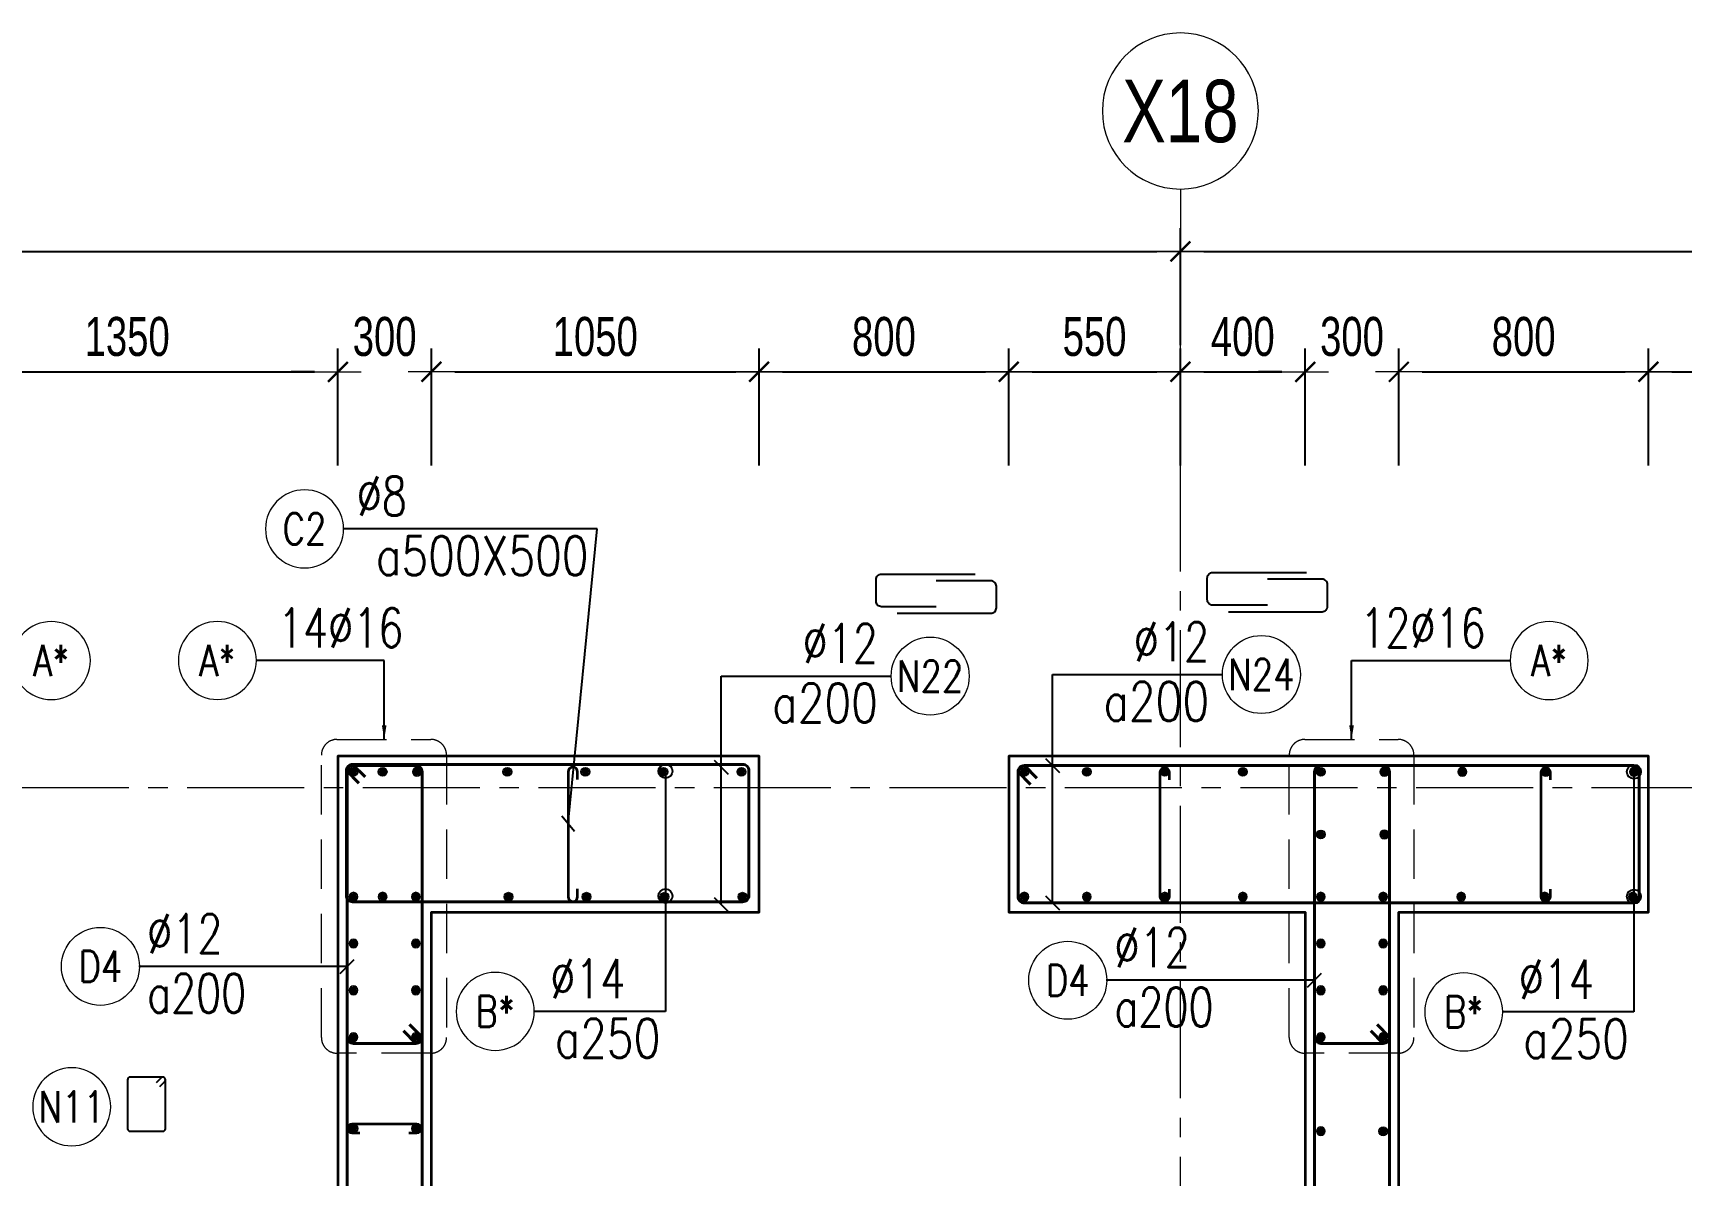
# Model space of a CAD drawing. Header units: millimetres. Extents: x 944027 to 981803, y -83026 to 82675.
# Drawn here: x 953795 to 959076, y 9884 to 13543 of the extents above; entities that cross this region are included whole.
import ezdxf
from ezdxf.enums import TextEntityAlignment as Align

# ---------------------------------------------------------------- set-up
doc = ezdxf.new("R2010")
doc.units = ezdxf.units.MM
doc.header["$MEASUREMENT"] = 0
for name, pattern in [('HIDDEN2', [4.7625, 3.175, -1.5875]), ('HT_Dim Grid$0$CENTER2', [1.125, 0.75, -0.125, 0.125, -0.125]), ('HT_Grid$0$CENTER2', [1.125, 0.75, -0.125, 0.125, -0.125])]:
    doc.linetypes.add(name, pattern=pattern)
doc.layers.get('0').update_dxf_attribs({"lineweight": 20})
doc.layers.get('Defpoints').update_dxf_attribs({"color": 151, "lineweight": 9})
for name, color, linetype, lineweight in [('HT_Dim Grid$0$NDC_S_AXIS', 5, 'HT_Dim Grid$0$CENTER2', 13), ('HT_Dim Grid$0$NDC_S_SYMBOL', 1, 'Continuous', 15), ('HT_Dim Grid$0$NDC_S_TEXT SYMBOL', 7, 'Continuous', 20), ('HT_Grid$0$NDC_S_AXIS', 5, 'HT_Grid$0$CENTER2', 13), ('KC-LEADER', 153, 'Continuous', 18), ('KC-THEP', 6, 'Continuous', 40), ('NDC_S_DIM', 1, 'Continuous', 15), ('NDC_S_HIDDEN', 8, 'HIDDEN2', 13), ('NDC_S_LEADER', 1, 'Continuous', 15), ('NDC_S_REBAR', 4, 'Continuous', 35), ('NDC_S_STIRRUP', 4, 'Continuous', 40), ('NDC_S_VN TEXT', 7, 'Continuous', 20), ('NDC_S_WALL', 6, 'Continuous', 35)]:
    doc.layers.add(name, color=color, linetype=linetype, lineweight=lineweight)
doc.layers.add('Leader', color=6, linetype='Continuous')
doc.layers.add('Ligature', color=1, linetype='Continuous')
doc.styles.add('HT_Dim Grid$0$NDC_ANNO', font='', dxfattribs={"width": 0.8})
doc.styles.add('NDC_DIM', font='', dxfattribs={"width": 0.75})
doc.styles.add('NDC_EN TXT', font='romans.shx', dxfattribs={"width": 0.8})
doc.styles.get('HT_Dim Grid$0$NDC_ANNO').set_extended_font_data('Dotum')
doc.styles.get('NDC_DIM').set_extended_font_data('Dotum')
doc.dimstyles.new('NDC_dim_30', dxfattribs={"dimscale": 30, "dimtxt": 2.5, "dimasz": 1.5, "dimexe": 1.5, "dimexo": 2.5, "dimgap": 1, "dimtad": 1, "dimdec": 0, "dimzin": 0, "dimdsep": 46, "dimtxsty": 'NDC_DIM', "dimblk": 'DIMMARK', "dimcen": 0.09, "dimdle": 1.2, "dimclrd": 1, "dimclre": 1, "dimclrt": 3, "dimadec": 0, "dimazin": 0, "dimtfac": 1, "dimtdec": 0, "dimtix": 1, "dimtofl": 0, "dimtmove": 0, "dimatfit": 3, "dimfxl": 6, "dimfxlon": 1, "dimtolj": 1, "dimtzin": 0, "dimarcsym": 0})
doc.dimstyles.new('NDC_dim_50', dxfattribs={"dimscale": 50, "dimtxt": 2.5, "dimasz": 1.5, "dimexe": 1.5, "dimexo": 2.5, "dimgap": 1, "dimtad": 1, "dimdec": 0, "dimzin": 0, "dimdsep": 46, "dimtxsty": 'NDC_DIM', "dimblk": 'DIMMARK', "dimcen": 0.09, "dimdle": 1.2, "dimclrd": 1, "dimclre": 1, "dimclrt": 3, "dimadec": 0, "dimazin": 0, "dimtfac": 1, "dimtdec": 0, "dimtix": 1, "dimtofl": 0, "dimtmove": 0, "dimatfit": 3, "dimfxl": 6, "dimfxlon": 1, "dimtolj": 1, "dimtzin": 0, "dimarcsym": 0})

# ---------------------------------------------------------------- blocks, each defined once
blk = doc.blocks.new('THEP')
at = {"layer": 'KC-LEADER', "color": 6}
blk.add_circle((0, 0), 14, dxfattribs=at)
at = {"layer": 'KC-THEP'}
for p, q in [((-14, 0), (14, 0)), ((9.9, 9.9), (-9.9, -9.9)), ((-9.9, 9.9), (9.9, -9.9)), ((0, 14), (0, -14))]:
    blk.add_line(p, q, dxfattribs=at)
blk = doc.blocks.new('*U13')
blk.add_circle((-2.5, 0), 2.5)
at = {"layer": 'NDC_S_VN TEXT', "color": 3, "style": 'NDC_EN TXT', "width": 0.75}
blk.add_attdef('DK1', (0.5, 0.85), '', height=2.5, dxfattribs=at)
at = {"layer": 'NDC_S_VN TEXT', "color": 7, "style": 'NDC_EN TXT', "width": 0.8}
blk.add_attdef('SH2', text='', height=2, dxfattribs=at).set_placement((-2.5, 0), align=Align.MIDDLE)
blk = doc.blocks.new('DIMMARK')
at = {"layer": 'NDC_S_DIM', "color": 1}
blk.add_line((-1.5, 0), (1, 0), dxfattribs=at)
at = {"layer": 'NDC_S_DIM', "color": 2, "const_width": 0.1}
blk.add_lwpolyline([(-0.424, -0.424), (0.424, 0.424)], dxfattribs=at)
blk = doc.blocks.new('*U11')
blk.add_circle((-2.5, 0), 2.5)
at = {"layer": 'NDC_S_VN TEXT', "color": 3, "style": 'NDC_EN TXT', "width": 0.75}
for tag, p in [('DK1', (0.5, 0.85)), ('KC1', (0.5, -2.97))]:
    blk.add_attdef(tag, p, '', height=2.5, dxfattribs=at)
at = {"layer": 'NDC_S_VN TEXT', "color": 7, "style": 'NDC_EN TXT', "width": 0.8}
blk.add_attdef('SH2', text='', height=2, dxfattribs=at).set_placement((-2.5, 0), align=Align.MIDDLE)
blk = doc.blocks.new('*D342')
at = {"layer": 'Defpoints', "color": 0, "transparency": 16777216}
for p in [(957471.5, 12843.5), (957471.5, 11940.4), (946871.5, 11146.2)]:
    blk.add_point(p, dxfattribs=at)
at = {"layer": 'NDC_S_DIM', "color": 1, "lineweight": -2, "transparency": 16777216}
for p, q in [((946871.5, 12543.5), (946871.5, 12918.5)), ((957471.5, 12543.5), (957471.5, 12918.5)), ((946946.5, 12843.5), (957396.5, 12843.5))]:
    blk.add_line(p, q, dxfattribs=at)
at = {"layer": 'NDC_S_DIM', "color": 1, "lineweight": -2, "transparency": 16777216, "xscale": 75, "yscale": 75, "zscale": 75, "rotation": 180}
blk.add_blockref('DIMMARK', (946871.5, 12843.5), dxfattribs=at)
at = {"layer": 'NDC_S_DIM', "color": 1, "lineweight": -2, "transparency": 16777216, "xscale": 75, "yscale": 75, "zscale": 75}
blk.add_blockref('DIMMARK', (957471.5, 12843.5), dxfattribs=at)
at = {"layer": 'NDC_S_DIM', "color": 3, "transparency": 16777216, "insert": (952171.5, 12956.1), "char_height": 125, "attachment_point": 5, "style": 'NDC_DIM'}
blk.add_mtext('\\A1;10600', dxfattribs=at)
blk = doc.blocks.new('*U323')
at = {"layer": 'KC-THEP', "rotation": 9.66856443638095}
for p in [(-1.8, 200), (1.8, -200)]:
    blk.add_blockref('THEP', p, dxfattribs=at)
blk = doc.blocks.new('*U322')
at = {"layer": 'NDC_S_HIDDEN', "color": 0, "linetype": 'ByBlock', "lineweight": -2, "transparency": 16777216}
for p in [(0, 0), (250, 0), (500, 0), (750, 0)]:
    blk.add_blockref('*U323', p, dxfattribs=at)
blk = doc.blocks.new('*U9')
blk.add_circle((2.5, 0), 2.5)
at = {"layer": 'NDC_S_VN TEXT', "color": 3, "style": 'NDC_EN TXT', "width": 0.75}
blk.add_attdef('DK2', text='', height=2.5, dxfattribs=at).set_placement((-0.85, 0.85), align=Align.RIGHT)
at = {"layer": 'NDC_S_VN TEXT', "color": 7, "style": 'NDC_EN TXT', "width": 0.8}
blk.add_attdef('SH3', text='', height=2, dxfattribs=at).set_placement((2.5, 0), align=Align.MIDDLE)
blk = doc.blocks.new('*U10')
blk.add_circle((2.5, 0), 2.5)
at = {"layer": 'NDC_S_VN TEXT', "color": 3, "style": 'NDC_EN TXT'}
for tag, width, p in [('DK2', 0.75, (-0.85, 0.85)), ('KC2', 0.8, (-0.85, -2.97))]:
    blk.add_attdef(tag, text='', height=2.5, dxfattribs=dict(at, width=width)).set_placement(p, align=Align.RIGHT)
at = {"layer": 'NDC_S_VN TEXT', "color": 7, "style": 'NDC_EN TXT', "width": 0.8}
blk.add_attdef('SH3', text='', height=2, dxfattribs=at).set_placement((2.5, 0), align=Align.MIDDLE)
blk = doc.blocks.new('A$C72321851')
at = {"layer": 'Ligature'}
for points in [[(-60.9, -129.3), (-60.9, 170.9, -0.414214), (-43.3, 188.5), (25.8, 188.5, -0.414214), (43.4, 170.9), (43.4, -4.3)], [(-39.7, -4.3), (-39.7, -179.5, 0.414214), (-22.1, -197.1), (47, -197.1, 0.414214), (64.6, -179.5), (64.6, 120.7)]]:
    blk.add_lwpolyline(points, format="xyb", dxfattribs=at)
blk = doc.blocks.new('*D366')
at = {"layer": 'Defpoints', "color": 0, "ltscale": 200, "transparency": 16777216}
for p in [(954771.5, 12457.6), (953421.5, 10725.9), (954771.5, 10725.9)]:
    blk.add_point(p, dxfattribs=at)
at = {"layer": 'NDC_S_DIM', "color": 1, "lineweight": -2, "ltscale": 200, "transparency": 16777216}
for p, q in [((953421.5, 12157.6), (953421.5, 12532.6)), ((954771.5, 12157.6), (954771.5, 12532.6)), ((953496.5, 12457.6), (954696.5, 12457.6))]:
    blk.add_line(p, q, dxfattribs=at)
at = {"layer": 'NDC_S_DIM', "color": 1, "lineweight": -2, "ltscale": 200, "transparency": 16777216, "xscale": 75, "yscale": 75, "zscale": 75, "rotation": 180}
blk.add_blockref('DIMMARK', (953421.5, 12457.6), dxfattribs=at)
at = {"layer": 'NDC_S_DIM', "color": 1, "lineweight": -2, "ltscale": 200, "transparency": 16777216, "xscale": 75, "yscale": 75, "zscale": 75}
blk.add_blockref('DIMMARK', (954771.5, 12457.6), dxfattribs=at)
at = {"layer": 'NDC_S_DIM', "color": 3, "ltscale": 200, "transparency": 16777216, "insert": (954096.5, 12570.2), "char_height": 125, "attachment_point": 5, "style": 'NDC_DIM'}
blk.add_mtext('\\A1;1350', dxfattribs=at)
blk = doc.blocks.new('*D367')
at = {"layer": 'Defpoints', "color": 0, "ltscale": 200, "transparency": 16777216}
for p in [(955071.5, 12457.6), (954771.5, 10725.9), (955071.5, 10725.9)]:
    blk.add_point(p, dxfattribs=at)
at = {"layer": 'NDC_S_DIM', "color": 1, "lineweight": -2, "ltscale": 200, "transparency": 16777216}
for p, q in [((954771.5, 12157.6), (954771.5, 12532.6)), ((955071.5, 12157.6), (955071.5, 12532.6)), ((954696.5, 12457.6), (954621.5, 12457.6)), ((955146.5, 12457.6), (955221.5, 12457.6))]:
    blk.add_line(p, q, dxfattribs=at)
at = {"layer": 'NDC_S_DIM', "color": 1, "lineweight": -2, "ltscale": 200, "transparency": 16777216, "xscale": 75, "yscale": 75, "zscale": 75}
blk.add_blockref('DIMMARK', (954771.5, 12457.6), dxfattribs=at)
at = {"layer": 'NDC_S_DIM', "color": 1, "lineweight": -2, "ltscale": 200, "transparency": 16777216, "xscale": 75, "yscale": 75, "zscale": 75, "rotation": 180}
blk.add_blockref('DIMMARK', (955071.5, 12457.6), dxfattribs=at)
at = {"layer": 'NDC_S_DIM', "color": 3, "ltscale": 200, "transparency": 16777216, "insert": (954921.5, 12570.2), "char_height": 125, "attachment_point": 5, "style": 'NDC_DIM'}
blk.add_mtext('\\A1;300', dxfattribs=at)
blk = doc.blocks.new('*D368')
at = {"layer": 'Defpoints', "color": 0, "ltscale": 200, "transparency": 16777216}
for p in [(956121.5, 12457.6), (955071.5, 10725.9), (956121.5, 10725.9)]:
    blk.add_point(p, dxfattribs=at)
at = {"layer": 'NDC_S_DIM', "color": 1, "lineweight": -2, "ltscale": 200, "transparency": 16777216}
for p, q in [((955071.5, 12157.6), (955071.5, 12532.6)), ((956121.5, 12157.6), (956121.5, 12532.6)), ((955146.5, 12457.6), (956046.5, 12457.6))]:
    blk.add_line(p, q, dxfattribs=at)
at = {"layer": 'NDC_S_DIM', "color": 1, "lineweight": -2, "ltscale": 200, "transparency": 16777216, "xscale": 75, "yscale": 75, "zscale": 75, "rotation": 180}
blk.add_blockref('DIMMARK', (955071.5, 12457.6), dxfattribs=at)
at = {"layer": 'NDC_S_DIM', "color": 1, "lineweight": -2, "ltscale": 200, "transparency": 16777216, "xscale": 75, "yscale": 75, "zscale": 75}
blk.add_blockref('DIMMARK', (956121.5, 12457.6), dxfattribs=at)
at = {"layer": 'NDC_S_DIM', "color": 3, "ltscale": 200, "transparency": 16777216, "insert": (955596.5, 12570.2), "char_height": 125, "attachment_point": 5, "style": 'NDC_DIM'}
blk.add_mtext('\\A1;1050', dxfattribs=at)
blk = doc.blocks.new('*D369')
at = {"layer": 'Defpoints', "color": 0, "ltscale": 200, "transparency": 16777216}
for p in [(956921.5, 12457.6), (956121.5, 10725.9), (956921.5, 10725.9)]:
    blk.add_point(p, dxfattribs=at)
at = {"layer": 'NDC_S_DIM', "color": 1, "lineweight": -2, "ltscale": 200, "transparency": 16777216}
for p, q in [((956121.5, 12157.6), (956121.5, 12532.6)), ((956921.5, 12157.6), (956921.5, 12532.6)), ((956196.5, 12457.6), (956846.5, 12457.6))]:
    blk.add_line(p, q, dxfattribs=at)
at = {"layer": 'NDC_S_DIM', "color": 1, "lineweight": -2, "ltscale": 200, "transparency": 16777216, "xscale": 75, "yscale": 75, "zscale": 75, "rotation": 180}
blk.add_blockref('DIMMARK', (956121.5, 12457.6), dxfattribs=at)
at = {"layer": 'NDC_S_DIM', "color": 1, "lineweight": -2, "ltscale": 200, "transparency": 16777216, "xscale": 75, "yscale": 75, "zscale": 75}
blk.add_blockref('DIMMARK', (956921.5, 12457.6), dxfattribs=at)
at = {"layer": 'NDC_S_DIM', "color": 3, "ltscale": 200, "transparency": 16777216, "insert": (956521.5, 12570.2), "char_height": 125, "attachment_point": 5, "style": 'NDC_DIM'}
blk.add_mtext('\\A1;800', dxfattribs=at)
blk = doc.blocks.new('*D370')
at = {"layer": 'Defpoints', "color": 0, "ltscale": 200, "transparency": 16777216}
for p in [(958171.5, 12457.6), (957871.5, 10725.9), (958171.5, 10725.9)]:
    blk.add_point(p, dxfattribs=at)
at = {"layer": 'NDC_S_DIM', "color": 1, "lineweight": -2, "ltscale": 200, "transparency": 16777216}
for p, q in [((957871.5, 12157.6), (957871.5, 12532.6)), ((958171.5, 12157.6), (958171.5, 12532.6)), ((957796.5, 12457.6), (957721.5, 12457.6)), ((958246.5, 12457.6), (958321.5, 12457.6))]:
    blk.add_line(p, q, dxfattribs=at)
at = {"layer": 'NDC_S_DIM', "color": 1, "lineweight": -2, "ltscale": 200, "transparency": 16777216, "xscale": 75, "yscale": 75, "zscale": 75}
blk.add_blockref('DIMMARK', (957871.5, 12457.6), dxfattribs=at)
at = {"layer": 'NDC_S_DIM', "color": 1, "lineweight": -2, "ltscale": 200, "transparency": 16777216, "xscale": 75, "yscale": 75, "zscale": 75, "rotation": 180}
blk.add_blockref('DIMMARK', (958171.5, 12457.6), dxfattribs=at)
at = {"layer": 'NDC_S_DIM', "color": 3, "ltscale": 200, "transparency": 16777216, "insert": (958021.5, 12570.2), "char_height": 125, "attachment_point": 5, "style": 'NDC_DIM'}
blk.add_mtext('\\A1;300', dxfattribs=at)
blk = doc.blocks.new('*D371')
at = {"layer": 'Defpoints', "color": 0, "ltscale": 200, "transparency": 16777216}
for p in [(958971.5, 12457.6), (958171.5, 10725.9), (958971.5, 10725.9)]:
    blk.add_point(p, dxfattribs=at)
at = {"layer": 'NDC_S_DIM', "color": 1, "lineweight": -2, "ltscale": 200, "transparency": 16777216}
for p, q in [((958171.5, 12157.6), (958171.5, 12532.6)), ((958971.5, 12157.6), (958971.5, 12532.6)), ((958246.5, 12457.6), (958896.5, 12457.6))]:
    blk.add_line(p, q, dxfattribs=at)
at = {"layer": 'NDC_S_DIM', "color": 1, "lineweight": -2, "ltscale": 200, "transparency": 16777216, "xscale": 75, "yscale": 75, "zscale": 75, "rotation": 180}
blk.add_blockref('DIMMARK', (958171.5, 12457.6), dxfattribs=at)
at = {"layer": 'NDC_S_DIM', "color": 1, "lineweight": -2, "ltscale": 200, "transparency": 16777216, "xscale": 75, "yscale": 75, "zscale": 75}
blk.add_blockref('DIMMARK', (958971.5, 12457.6), dxfattribs=at)
at = {"layer": 'NDC_S_DIM', "color": 3, "ltscale": 200, "transparency": 16777216, "insert": (958571.5, 12570.2), "char_height": 125, "attachment_point": 5, "style": 'NDC_DIM'}
blk.add_mtext('\\A1;800', dxfattribs=at)
blk = doc.blocks.new('*D372')
at = {"layer": 'Defpoints', "color": 0, "ltscale": 200, "transparency": 16777216}
for p in [(960071.5, 12457.6), (958971.5, 10725.9), (960071.5, 10725.9)]:
    blk.add_point(p, dxfattribs=at)
at = {"layer": 'NDC_S_DIM', "color": 1, "lineweight": -2, "ltscale": 200, "transparency": 16777216}
for p, q in [((958971.5, 12157.6), (958971.5, 12532.6)), ((960071.5, 12157.6), (960071.5, 12532.6)), ((959046.5, 12457.6), (959996.5, 12457.6))]:
    blk.add_line(p, q, dxfattribs=at)
at = {"layer": 'NDC_S_DIM', "color": 1, "lineweight": -2, "ltscale": 200, "transparency": 16777216, "xscale": 75, "yscale": 75, "zscale": 75, "rotation": 180}
blk.add_blockref('DIMMARK', (958971.5, 12457.6), dxfattribs=at)
at = {"layer": 'NDC_S_DIM', "color": 1, "lineweight": -2, "ltscale": 200, "transparency": 16777216, "xscale": 75, "yscale": 75, "zscale": 75}
blk.add_blockref('DIMMARK', (960071.5, 12457.6), dxfattribs=at)
at = {"layer": 'NDC_S_DIM', "color": 3, "ltscale": 200, "transparency": 16777216, "insert": (959521.5, 12570.2), "char_height": 125, "attachment_point": 5, "style": 'NDC_DIM'}
blk.add_mtext('\\A1;1100', dxfattribs=at)
blk = doc.blocks.new('*U21')
at = {"layer": 'HT_Dim Grid$0$NDC_S_SYMBOL'}
blk.add_line((0, 5), (0, 9), dxfattribs=at)
blk.add_circle((0, 0), 5, dxfattribs=at)
at = {"layer": 'HT_Dim Grid$0$NDC_S_TEXT SYMBOL', "color": 7, "style": 'HT_Dim Grid$0$NDC_ANNO', "width": 0.8}
blk.add_attdef('GRID', text='', height=4, dxfattribs=at).set_placement((0, 0), align=Align.MIDDLE)
blk = doc.blocks.new('*D361')
at = {"layer": 'Defpoints', "color": 0, "ltscale": 200, "transparency": 16777216}
for p in [(961171.5, 12843.5), (957471.5, 11940.4), (961171.5, 11059.9)]:
    blk.add_point(p, dxfattribs=at)
at = {"layer": 'NDC_S_DIM', "color": 1, "lineweight": -2, "ltscale": 200, "transparency": 16777216}
for p, q in [((957471.5, 12543.5), (957471.5, 12918.5)), ((961171.5, 12543.5), (961171.5, 12918.5)), ((957546.5, 12843.5), (961096.5, 12843.5))]:
    blk.add_line(p, q, dxfattribs=at)
at = {"layer": 'NDC_S_DIM', "color": 1, "lineweight": -2, "ltscale": 200, "transparency": 16777216, "xscale": 75, "yscale": 75, "zscale": 75, "rotation": 180}
blk.add_blockref('DIMMARK', (957471.5, 12843.5), dxfattribs=at)
at = {"layer": 'NDC_S_DIM', "color": 1, "lineweight": -2, "ltscale": 200, "transparency": 16777216, "xscale": 75, "yscale": 75, "zscale": 75}
blk.add_blockref('DIMMARK', (961171.5, 12843.5), dxfattribs=at)
at = {"layer": 'NDC_S_DIM', "color": 3, "ltscale": 200, "transparency": 16777216, "insert": (959321.5, 12956.1), "char_height": 125, "attachment_point": 5, "style": 'NDC_DIM'}
blk.add_mtext('\\A1;3700', dxfattribs=at)
blk = doc.blocks.new('*D362')
at = {"layer": 'Defpoints', "color": 0, "ltscale": 200, "transparency": 16777216}
for p in [(957471.5, 12457.6), (957471.5, 11940.4), (956921.5, 10725.9)]:
    blk.add_point(p, dxfattribs=at)
at = {"layer": 'NDC_S_DIM', "color": 1, "lineweight": -2, "ltscale": 200, "transparency": 16777216}
for p, q in [((956921.5, 12157.6), (956921.5, 12532.6)), ((957471.5, 12157.6), (957471.5, 12532.6)), ((956996.5, 12457.6), (957396.5, 12457.6))]:
    blk.add_line(p, q, dxfattribs=at)
at = {"layer": 'NDC_S_DIM', "color": 1, "lineweight": -2, "ltscale": 200, "transparency": 16777216, "xscale": 75, "yscale": 75, "zscale": 75, "rotation": 180}
blk.add_blockref('DIMMARK', (956921.5, 12457.6), dxfattribs=at)
at = {"layer": 'NDC_S_DIM', "color": 1, "lineweight": -2, "ltscale": 200, "transparency": 16777216, "xscale": 75, "yscale": 75, "zscale": 75}
blk.add_blockref('DIMMARK', (957471.5, 12457.6), dxfattribs=at)
at = {"layer": 'NDC_S_DIM', "color": 3, "ltscale": 200, "transparency": 16777216, "insert": (957196.5, 12570.2), "char_height": 125, "attachment_point": 5, "style": 'NDC_DIM'}
blk.add_mtext('\\A1;550', dxfattribs=at)
blk = doc.blocks.new('*D363')
at = {"layer": 'Defpoints', "color": 0, "ltscale": 200, "transparency": 16777216}
for p in [(957871.5, 12457.6), (957871.5, 12164.9), (957471.5, 11940.4)]:
    blk.add_point(p, dxfattribs=at)
at = {"layer": 'NDC_S_DIM', "color": 1, "lineweight": -2, "ltscale": 200, "transparency": 16777216}
for p, q in [((957471.5, 12157.6), (957471.5, 12532.6)), ((957871.5, 12289.9), (957871.5, 12532.6)), ((957546.5, 12457.6), (957796.5, 12457.6))]:
    blk.add_line(p, q, dxfattribs=at)
at = {"layer": 'NDC_S_DIM', "color": 1, "lineweight": -2, "ltscale": 200, "transparency": 16777216, "xscale": 75, "yscale": 75, "zscale": 75, "rotation": 180}
blk.add_blockref('DIMMARK', (957471.5, 12457.6), dxfattribs=at)
at = {"layer": 'NDC_S_DIM', "color": 1, "lineweight": -2, "ltscale": 200, "transparency": 16777216, "xscale": 75, "yscale": 75, "zscale": 75}
blk.add_blockref('DIMMARK', (957871.5, 12457.6), dxfattribs=at)
at = {"layer": 'NDC_S_DIM', "color": 3, "ltscale": 200, "transparency": 16777216, "insert": (957671.5, 12570.2), "char_height": 125, "attachment_point": 5, "style": 'NDC_DIM'}
blk.add_mtext('\\A1;400', dxfattribs=at)

msp = doc.modelspace()

# ---------------------------------------------------------------- linework, layer by layer
at = {"layer": 'HT_Grid$0$NDC_S_AXIS', "ltscale": 500}
for p, q in [((957471.5, 567.4), (957471.5, 12843.5)), ((944726.6, 11125.9), (962802.4, 11125.9))]:
    msp.add_line(p, q, dxfattribs=at)
at = {"layer": 'Ligature'}
msp.add_lwpolyline([(954200.6, 10167.9), (954216.6, 10183.8, 0.668179), (954210.8, 10197.8), (954106.1, 10197.8, 0.414214), (954098, 10189.6), (954098, 10032.5, 0.414214), (954106.1, 10024.3), (954210.8, 10024.3, 0.414214), (954218.9, 10032.5), (954218.9, 10189.6, 0.668179), (954205, 10195.4), (954189, 10179.4)], format="xyb", dxfattribs=at)
at = {"layer": 'NDC_S_HIDDEN', "ltscale": 50}
for points in [[(954768.8, 11279.8), (955069.9, 11279.8, -0.414214), (955119.9, 11229.8), (955119.9, 10324.5, -0.414214), (955069.9, 10274.5), (954768.8, 10274.5, -0.414214), (954718.8, 10324.5), (954718.8, 11229.8, -0.414214)], [(957870.3, 11279.8), (958169.9, 11279.8, -0.414214), (958219.9, 11229.8), (958219.9, 10324.5, -0.414214), (958169.9, 10274.5), (957870.3, 10274.5, -0.414214), (957820.3, 10324.5), (957820.3, 11229.8, -0.414214)]]:
    msp.add_lwpolyline(points, format="xyb", close=True, dxfattribs=at)
at = {"layer": 'NDC_S_REBAR'}
for points in [[(955540, 11150.9), (955540, 11175.9, 1), (955510, 11175.9), (955510, 10775.9, 1), (955540, 10775.9), (955540, 10800.9)], [(957436.2, 11150.4), (957436.2, 11175.4, 1), (957406.2, 11175.4), (957406.2, 10775.4, 1), (957436.2, 10775.4), (957436.2, 10800.4)], [(958657.1, 11150.4), (958657.1, 11175.4, 1), (958627.1, 11175.4), (958627.1, 10775.4, 1), (958657.1, 10775.4), (958657.1, 10800.4)], [(954842, 10017.9), (954817, 10017.9, -1), (954817, 10047.9), (955024.1, 10047.9, -1), (955024.1, 10017.9), (954999.1, 10017.9)]]:
    msp.add_lwpolyline(points, format="xyb", dxfattribs=at)
at = {"layer": 'NDC_S_STIRRUP'}
for points in [[(954858.8, 11159.8), (954818.8, 11199.8, 0.414214), (954798.8, 11179.8), (954798.8, 10779.8, 0.414214), (954818.8, 10759.8), (956068.8, 10759.8, 0.414214), (956088.8, 10779.8), (956088.8, 11179.8, 0.414214), (956068.8, 11199.8), (954818.8, 11199.8, 0.414214), (954798.8, 11179.8), (954838.8, 11139.8)], [(955001.5, 4015.9), (955041.5, 3975.9, -0.414214), (955021.5, 3955.9), (954821.5, 3955.9, -0.414214), (954801.5, 3975.9), (954801.5, 11175.9, -0.414214), (954821.5, 11195.9), (955021.5, 11195.9, -0.414214), (955041.5, 11175.9), (955041.5, 3975.9, -0.414214), (955021.5, 3955.9), (954981.5, 3995.9)], [(955001.6, 10365.9), (955041.6, 10325.9, -0.414214), (955021.6, 10305.9), (954821.6, 10305.9, -0.414214), (954801.6, 10325.9), (954801.5, 11175.9, -0.414214), (954821.5, 11195.9), (955021.5, 11195.9, -0.414214), (955041.5, 11175.9), (955041.6, 10325.9, -0.414214), (955021.6, 10305.9), (954981.6, 10345.9)], [(957011.5, 11155.9), (956971.5, 11195.9, 0.414214), (956951.5, 11175.9), (956951.5, 10775.9, 0.414214), (956971.5, 10755.9), (958921.5, 10755.9, 0.414214), (958941.5, 10775.9), (958941.5, 11175.9, 0.414214), (958921.5, 11195.9), (956971.5, 11195.9, 0.414214), (956951.5, 11175.9), (956991.5, 11135.9)], [(958101.5, 2115.9), (958141.5, 2075.9, -0.414214), (958121.5, 2055.9), (957921.5, 2055.9, -0.414214), (957901.5, 2075.9), (957901.5, 11175.9, -0.414214), (957921.5, 11195.9), (958121.5, 11195.9, -0.414214), (958141.5, 11175.9), (958141.5, 2075.9, -0.414214), (958121.5, 2055.9), (958081.5, 2095.9)], [(958101.6, 10365.9), (958141.6, 10325.9, -0.414214), (958121.6, 10305.9), (957921.6, 10305.9, -0.414214), (957901.6, 10325.9), (957901.5, 11175.9, -0.414214), (957921.5, 11195.9), (958121.5, 11195.9, -0.414214), (958141.5, 11175.9), (958141.6, 10325.9, -0.414214), (958121.6, 10305.9), (958081.6, 10345.9)]]:
    msp.add_lwpolyline(points, format="xyb", dxfattribs=at)
at = {"layer": 'NDC_S_WALL', "ltscale": 10}
msp.add_lwpolyline([(958171.5, 2525.9), (958171.5, 7925.9), (960871.5, 7925.9), (960871.5, 7275.9), (961171.5, 7275.9), (961171.5, 11225.9), (960071.5, 11225.9), (960071.5, 10725.9), (960871.5, 10725.9), (960871.5, 8225.9), (958171.5, 8225.9), (958171.5, 10725.9), (958971.5, 10725.9), (958971.5, 11225.9), (956921.5, 11225.9), (956921.5, 10725.9), (957871.5, 10725.9), (957871.5, 8825.9), (955071.5, 8825.9), (955071.5, 10725.9), (956121.5, 10725.9), (956121.5, 11225.9), (954771.5, 11225.9), (954771.5, 4125.9)], dxfattribs=at)

# ---------------------------------------------------------------- block references
at = {"layer": 'HT_Dim Grid$0$NDC_S_AXIS'}
ref = msp.add_blockref('*U21', (957471.5, 13293.5), dxfattribs=dict(at, xscale=-50, yscale=50, zscale=50, rotation=180))
ref.add_attrib('GRID', 'X18', dxfattribs={"layer": 'HT_Dim Grid$0$NDC_S_TEXT SYMBOL', "color": 7, "height": 200, "style": 'HT_Dim Grid$0$NDC_ANNO', "width": 0.8}).set_placement((957471.5, 13293.5), align=Align.MIDDLE)
at = {"layer": 'KC-THEP'}
for p, rotation in [((954821.5, 11175.9), 9.668564436380946), ((954915.1, 11175.9), 9.668564436380946), ((956971.5, 11175.9), 9.668564436380946), ((957171.5, 11175.9), 9.668564436380946), ((957421.5, 11175.9), 9.668564436380946), ((957671.5, 11175.9), 9.668564436380946), ((957921.5, 11175.9), 9.668564436380946), ((957921.5, 10975.5), 9.668564436380946), ((954821.5, 10032.9), 189.6685644363809), ((958121.5, 10024.1), 9.66856443638095)]:
    msp.add_blockref('THEP', p, dxfattribs=dict(at, rotation=rotation))
at = {"layer": 'KC-THEP', "xscale": -1}
for p, rotation in [((955025, 11175.9), 170.331435563619), ((958125, 11175.9), 170.331435563619), ((958375, 11175.9), 170.331435563619), ((958642.4, 11175.9), 170.331435563619), ((958925, 11175.9), 170.331435563619), ((958125, 10975.5), 170.331435563619), ((954821.5, 10775.9), 170.331435563619), ((954915.1, 10775.9), 170.331435563619), ((955021.5, 10775.9), 170.331435563619), ((956971.5, 10775.9), 170.331435563619), ((957171.5, 10775.9), 170.331435563619), ((957421.5, 10775.9), 170.331435563619), ((957671.5, 10775.9), 170.331435563619), ((957921.5, 10775.9), 170.331435563619), ((958121.5, 10775.9), 170.331435563619), ((958371.5, 10775.9), 170.331435563619), ((958638.9, 10775.9), 170.331435563619), ((958921.5, 10775.9), 170.331435563619), ((954821.5, 10625.9), 170.331435563619), ((955021.5, 10625.9), 170.331435563619), ((957921.5, 10625.9), 170.331435563619), ((958121.5, 10625.9), 170.331435563619), ((954821.5, 10475.9), 170.331435563619), ((955021.5, 10475.9), 170.331435563619), ((957921.5, 10475.9), 170.331435563619), ((958121.5, 10475.9), 170.331435563619), ((954821.5, 10325.9), 170.331435563619), ((955021.5, 10325.9), 170.331435563619), ((957921.5, 10325.9), 170.331435563619), ((958121.5, 10325.9), 170.331435563619), ((955021.5, 10033.2), 350.3314355636191), ((957921.5, 10024.4), 170.331435563619)]:
    msp.add_blockref('THEP', p, dxfattribs=dict(at, rotation=rotation))
at = {"layer": 'Leader', "xscale": -1, "rotation": 270.0000000000001}
for p in [(956693.3, 11744.8), (957754.7, 11749.9)]:
    msp.add_blockref('A$C72321851', p, dxfattribs=at)
at = {"layer": 'NDC_S_HIDDEN'}
msp.add_blockref('*U322', (955316.5, 10975.9), dxfattribs=at)
at = {"layer": 'NDC_S_VN TEXT'}
ref = msp.add_blockref('*U10', (954789.8, 11954.5), dxfattribs=dict(at, xscale=-50, yscale=50, zscale=50))
ref.add_attrib('SH3', 'C2', dxfattribs={"color": 7, "height": 100, "style": 'NDC_EN TXT', "width": 0.8}).set_placement((954664.8, 11954.5), align=Align.MIDDLE)
ref.add_attrib('DK2', '%%c8', dxfattribs={"color": 3, "height": 125, "style": 'NDC_EN TXT', "width": 0.75}).set_placement((954993, 11996.8), align=Align.RIGHT)
ref.add_attrib('KC2', 'a500X500', dxfattribs={"color": 3, "height": 125, "style": 'NDC_EN TXT', "width": 0.8}).set_placement((955575.1, 11805.9), align=Align.RIGHT)
ref = msp.add_blockref('*U13', (953728.4, 11532.5), dxfattribs=dict(at, xscale=-50, yscale=50, zscale=50))
ref.add_attrib('SH2', 'A*', dxfattribs={"color": 7, "height": 100, "style": 'NDC_EN TXT', "width": 0.8}).set_placement((953853.4, 11532.5), align=Align.MIDDLE)
ref.add_attrib('DK1', '6%%C16', (953248, 11574.8), dxfattribs={"color": 3, "height": 125, "style": 'NDC_EN TXT', "width": 0.75})
ref = msp.add_blockref('*U9', (954510.5, 11532.7), dxfattribs=dict(at, xscale=-50, yscale=50, zscale=50))
ref.add_attrib('SH3', 'A*', dxfattribs={"color": 7, "height": 100, "style": 'NDC_EN TXT', "width": 0.8}).set_placement((954385.5, 11532.7), align=Align.MIDDLE)
ref.add_attrib('DK2', '14%%C16', dxfattribs={"color": 3, "height": 125, "style": 'NDC_EN TXT', "width": 0.75}).set_placement((954981.6, 11574.9), align=Align.RIGHT)
ref = msp.add_blockref('*U13', (958528.4, 11532.5), dxfattribs=dict(at, xscale=-50, yscale=50, zscale=50))
ref.add_attrib('SH2', 'A*', dxfattribs={"color": 7, "height": 100, "style": 'NDC_EN TXT', "width": 0.8}).set_placement((958653.4, 11532.5), align=Align.MIDDLE)
ref.add_attrib('DK1', '12%%C16', (958048, 11574.8), dxfattribs={"color": 3, "height": 125, "style": 'NDC_EN TXT', "width": 0.75})
at = {"layer": 'NDC_S_VN TEXT', "xscale": 50, "yscale": 50, "zscale": 50}
for name, p, values in [('*U10', (956544.7, 11482.7), {'SH3': 'N22', 'DK2': '%%C12', 'KC2': 'a200'}), ('*U10', (957606.1, 11487.8), {'SH3': 'N24', 'DK2': '%%C12', 'KC2': 'a200'}), ('*U11', (954135.7, 10552.6), {'SH2': 'D4', 'DK1': '%%C12', 'KC1': 'a200'}), ('*U11', (957235.6, 10508.1), {'SH2': 'D4', 'DK1': '%%C12', 'KC1': 'a200'})]:
    msp.add_blockref(name, p, dxfattribs=at).add_auto_attribs(values)
at = {"layer": 'NDC_S_VN TEXT'}
ref = msp.add_blockref('*U10', (955400.8, 10408.4), dxfattribs=dict(at, xscale=-50, yscale=50, zscale=50))
ref.add_attrib('SH3', 'B*', dxfattribs={"color": 7, "height": 100, "style": 'NDC_EN TXT', "width": 0.8}).set_placement((955275.8, 10408.4), align=Align.MIDDLE)
ref.add_attrib('DK2', '%%C14', dxfattribs={"color": 3, "height": 125, "style": 'NDC_EN TXT', "width": 0.75}).set_placement((955693.3, 10450.7), align=Align.RIGHT)
ref.add_attrib('KC2', 'a250', dxfattribs={"color": 3, "height": 125, "style": 'NDC_EN TXT', "width": 0.8}).set_placement((955805.2, 10259.8), align=Align.RIGHT)
ref = msp.add_blockref('*U10', (958504.4, 10406.7), dxfattribs=dict(at, xscale=-50, yscale=50, zscale=50))
ref.add_attrib('SH3', 'B*', dxfattribs={"color": 7, "height": 100, "style": 'NDC_EN TXT', "width": 0.8}).set_placement((958379.4, 10406.7), align=Align.MIDDLE)
ref.add_attrib('DK2', '%%C14', dxfattribs={"color": 3, "height": 125, "style": 'NDC_EN TXT', "width": 0.75}).set_placement((958796.9, 10449), align=Align.RIGHT)
ref.add_attrib('KC2', 'a250', dxfattribs={"color": 3, "height": 125, "style": 'NDC_EN TXT', "width": 0.8}).set_placement((958908.8, 10258.1), align=Align.RIGHT)
ref = msp.add_blockref('*U11', (953793.7, 10102.7), dxfattribs=dict(at, xscale=-50, yscale=50, zscale=50))
ref.add_attrib('SH2', 'N11', dxfattribs={"color": 7, "height": 100, "style": 'NDC_EN TXT', "width": 0.8}).set_placement((953918.7, 10102.7), align=Align.MIDDLE)
ref.add_attrib('DK1', '%%C12', (953505.3, 10145), dxfattribs={"color": 3, "height": 125, "style": 'NDC_EN TXT', "width": 0.75})
ref.add_attrib('KC1', 'a200', (953416.1, 9954.1), dxfattribs={"color": 3, "height": 125, "style": 'NDC_EN TXT', "width": 0.75})

# ---------------------------------------------------------------- dimensions: what is measured, and where the dimension line sits
at = {"layer": 'NDC_S_DIM'}
dim = msp.add_linear_dim(base=(957471.5, 12843.5), p1=(946871.5, 11146.2), p2=(957471.5, 11940.4), dimstyle='NDC_dim_50', dxfattribs=at)
dim.commit()
dim.dimension.update_dxf_attribs({"geometry": '*D342', "text_midpoint": (952171.5, 12956.1)})
at = {"layer": 'NDC_S_DIM', "ltscale": 200}
for base, p1, p2, picture, middle in [((961171.5, 12843.5), (957471.5, 11940.4), (961171.5, 11059.9), '*D361', (959321.5, 12956.1)), ((954771.5, 12457.6), (953421.5, 10725.9), (954771.5, 10725.9), '*D366', (954096.5, 12570.2)), ((955071.5, 12457.6), (954771.5, 10725.9), (955071.5, 10725.9), '*D367', (954921.5, 12570.2)), ((956121.5, 12457.6), (955071.5, 10725.9), (956121.5, 10725.9), '*D368', (955596.5, 12570.2)), ((956921.5, 12457.6), (956121.5, 10725.9), (956921.5, 10725.9), '*D369', (956521.5, 12570.2)), ((957471.5, 12457.6), (956921.5, 10725.9), (957471.5, 11940.4), '*D362', (957196.5, 12570.2)), ((957871.5, 12457.6), (957471.5, 11940.4), (957871.5, 12164.9), '*D363', (957671.5, 12570.2)), ((958171.5, 12457.6), (957871.5, 10725.9), (958171.5, 10725.9), '*D370', (958021.5, 12570.2)), ((958971.5, 12457.6), (958171.5, 10725.9), (958971.5, 10725.9), '*D371', (958571.5, 12570.2)), ((960071.5, 12457.6), (958971.5, 10725.9), (960071.5, 10725.9), '*D372', (959521.5, 12570.2))]:
    dim = msp.add_linear_dim(base=base, p1=p1, p2=p2, dimstyle='NDC_dim_50', override={"dimtmove": 1}, dxfattribs=at)
    dim.commit()
    dim.dimension.update_dxf_attribs({"geometry": picture, "text_midpoint": middle})

# ---------------------------------------------------------------- leaders
at = {"layer": 'NDC_S_LEADER'}
for points, override in [([(955510, 11010.6), (955602.7, 11954.5), (954789.8, 11954.5)], {"dimtad": 0, "dimldrblk": 'Oblique'}), ([(954920.1, 11279.8), (954920.1, 11532.5), (954510.5, 11532.7)], {"dimtad": 0}), ([(958020.1, 11279.8), (958020.1, 11532.5), (958528.4, 11532.5)], {"dimtad": 0}), ([(956000, 10750.8), (956000, 11482.5), (956544.7, 11482.5)], {"dimtad": 0, "dimldrblk": 'Oblique'}), ([(956000, 11190.8), (956000, 11482.5), (956544.7, 11482.5)], {"dimtad": 0, "dimldrblk": 'Oblique'}), ([(957061.3, 10755.9), (957061.3, 11487.7), (957606.1, 11487.7)], {"dimtad": 0, "dimldrblk": 'Oblique'}), ([(957061.3, 11195.9), (957061.3, 11487.7), (957606.1, 11487.7)], {"dimtad": 0, "dimldrblk": 'Oblique'}), ([(955821.4, 11178.1), (955821.4, 10408.2), (955400.8, 10408.2)], {"dimgap": 1, "dimtad": 0, "dimldrblk": 'Origin'}), ([(958925, 11176.4), (958925, 10406.5), (958504.4, 10406.5)], {"dimgap": 1, "dimtad": 0, "dimldrblk": 'Origin'}), ([(955821.4, 10778.1), (955821.4, 10408.2), (955400.8, 10408.2)], {"dimgap": 1, "dimtad": 0, "dimldrblk": 'Origin'}), ([(958925, 10776.4), (958925, 10406.5), (958504.4, 10406.5)], {"dimgap": 1, "dimtad": 0, "dimldrblk": 'Origin'}), ([(954801.6, 10552.6), (954133.6, 10552.6)], {"dimtad": 0, "dimldrblk": 'Oblique'}), ([(957901.6, 10508.1), (957233.6, 10508.1)], {"dimtad": 0, "dimldrblk": 'Oblique'})]:
    msp.add_leader(points, dimstyle='NDC_dim_30', override=override, dxfattribs=at)

doc.saveas('drawing.dxf')
